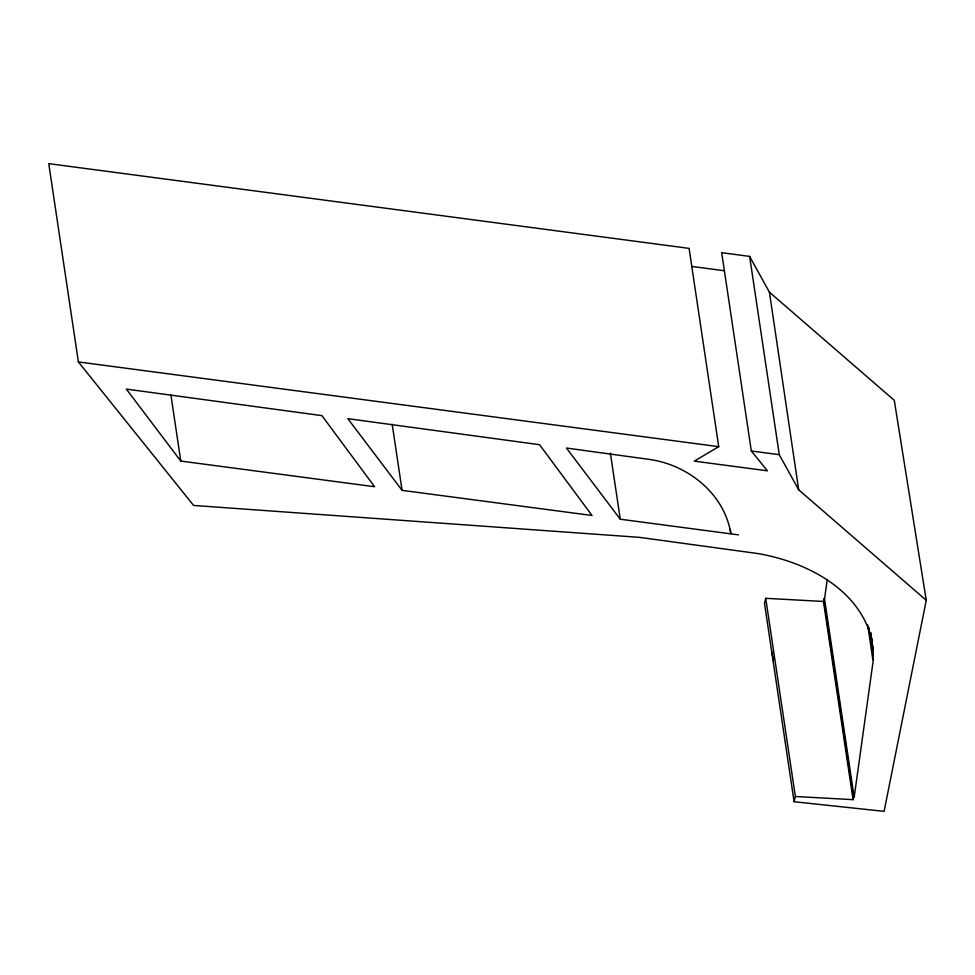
<?xml version="1.0" encoding="UTF-8"?>
<svg xmlns="http://www.w3.org/2000/svg" width="975" height="975" viewBox="0 0 975 975"><rect width="100%" height="100%" fill="white"/><g stroke="black" fill="none" stroke-linecap="round" stroke-linejoin="round"><path stroke-width="1.46" d="M870.773 632.531L873.1 649.813L873.32 659.819L854.173 797.27L853.418 797.221L823.777 598.93L824.533 598.979L854.173 797.27M823.436 601.465L765.716 598.309L795.368 796.502L853.076 799.658L823.436 601.465L823.777 598.93M853.076 799.658L853.418 797.221M824.533 598.979L827.239 579.552M871.894 640.039C859.731 588.766 805.569 561.576 757.502 553.508L639.405 537.347L193.598 505.452L78.39 361.932L48.75 163.642L689.093 248.381L718.721 446.672L694.285 461.138L767.41 470.815L751.323 450.986L721.695 252.683L749.629 256.401L769.421 292.183L894.282 400.335L926.25 600.295L884.093 811.358L794.101 801.718L764.485 603.354L765.716 598.309M794.101 801.718L795.368 796.502M691.519 266.394L724.352 270.745M751.323 450.986L779.269 454.691L798.683 489.791L926.25 600.295M78.39 361.932L718.721 446.672M180.777 461.065L374.595 486.72L321.908 415.63L126.336 389.086L180.777 461.065L170.905 394.972M402.066 490.352L592.02 515.482L539.553 444.697L347.856 418.677L402.066 490.352L392.194 424.247M730.19 529.34L730.86 533.849C724.571 493.825 687.96 464.661 648.997 459.371L566.426 448.037L620.271 519.224L738.562 534.873M771.652 651.495L773.516 660.404M870.626 633.287L873.1 649.813M868.835 627.352L869.273 630.362M868.603 628.278L869.273 632.775M869.724 635.785L870.175 638.783M870.626 641.794L871.077 644.792M871.516 647.802L872.198 652.312M872.649 655.31L873.088 658.32M867.726 625.036L872.857 659.795M769.421 292.183L798.683 489.791M749.629 256.401L779.269 454.691M610.387 453.131L620.271 519.224"/></g></svg>
